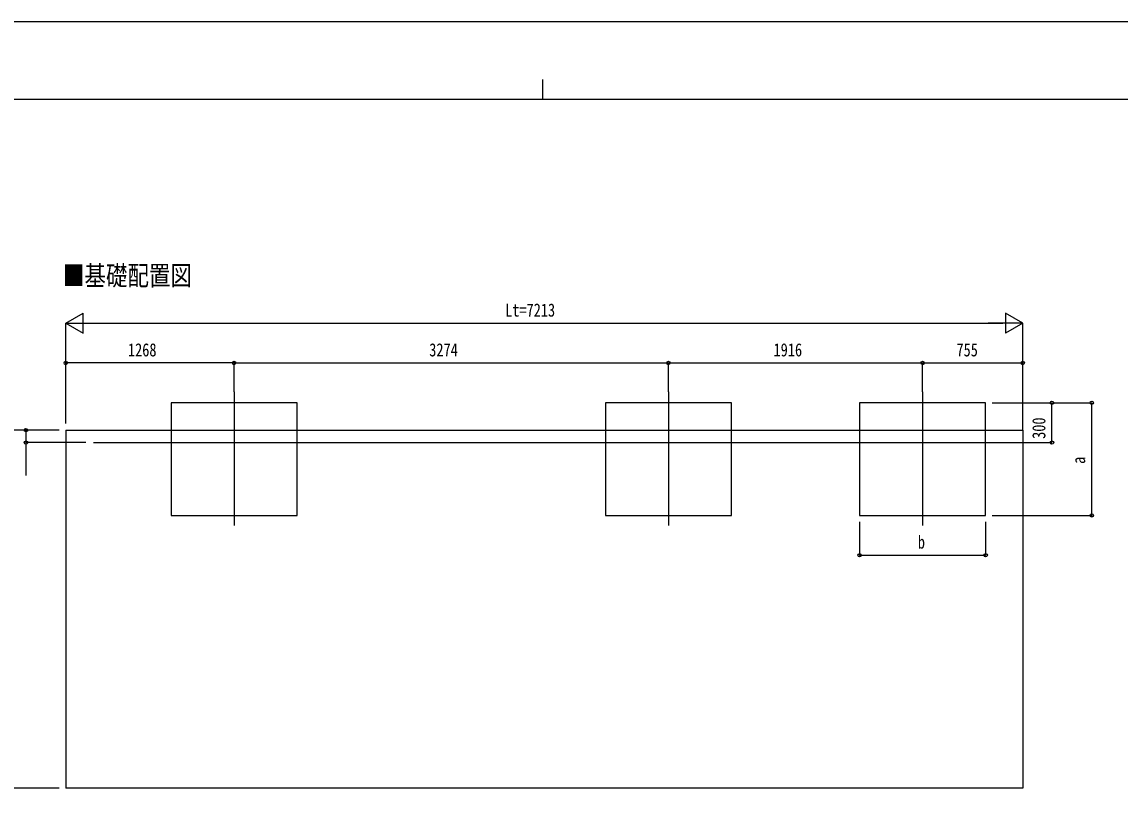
# Model space of a CAD drawing. Units: millimetres, scale not verified. Extents: x -12615 to 12615, y -8910 to 8910.
# Drawn here: x -3938 to 4338, y 3033 to 8910 of the extents above; entities that cross this region are included whole.
import ezdxf
from ezdxf.enums import TextEntityAlignment as Align

# ---------------------------------------------------------------- set-up
doc = ezdxf.new("R2010")
doc.units = ezdxf.units.MM
doc.header["$LTSCALE"] = 50
for name, color, linetype in [('0-2_USER1', 3, 'Continuous'), ('0-3_YKK_12', 2, 'Continuous'), ('0-5_YKK_A1', 4, 'Continuous'), ('0-6_YKK_D', 6, 'Continuous'), ('0-7_YKK_ZWAK', 7, 'Continuous')]:
    doc.layers.add(name, color=color, linetype=linetype)
doc.styles.add('ＭＳ ゴシック', font='')
doc.styles.get('ＭＳ ゴシック').set_extended_font_data('MS Gothic')

msp = doc.modelspace()

# ---------------------------------------------------------------- linework, layer by layer
at = {"layer": '0-3_YKK_12'}
for p, q in [((-2339.72, 6118.92), (-2339.72, 5112.27)), ((934.28, 6118.92), (934.28, 5112.27)), ((2850.28, 6118.92), (2850.28, 5112.27)), ((-3398.4, 5737.66), (3430.28, 5737.66))]:
    msp.add_line(p, q, dxfattribs=at)
at = {"layer": '0-5_YKK_A1'}
for p, q in [((-3607.72, 5831.66), (3605.28, 5831.66)), ((-3607.72, 5831.66), (-3607.72, 3131.66)), ((3605.28, 5831.66), (3605.28, 3131.66)), ((3605.28, 3131.66), (-3607.72, 3131.66))]:
    msp.add_line(p, q, dxfattribs=at)
for points in [[(-2814.52, 5187.66), (-1864.52, 5187.66), (-1864.52, 6037.66), (-2814.52, 6037.66)], [(459.48, 5187.66), (1409.48, 5187.66), (1409.48, 6037.66), (459.48, 6037.66)], [(2375.48, 5187.66), (3325.48, 5187.66), (3325.48, 6037.66), (2375.48, 6037.66)]]:
    msp.add_lwpolyline(points, close=True, dxfattribs=at)
at = {"layer": '0-6_YKK_D'}
for p, q in [((-3607.72, 6637.66), (-3477.82, 6712.66)), ((-3477.82, 6562.66), (-3477.82, 6712.66)), ((3605.28, 6637.66), (3475.37, 6712.66)), ((3475.37, 6712.66), (3475.37, 6562.66)), ((-3607.72, 5881.66), (-3607.72, 6638.66)), ((-3607.72, 6637.66), (-3477.82, 6562.66)), ((-3607.72, 6637.66), (-3347.92, 6637.66)), ((-3457.72, 6637.66), (3455.28, 6637.66)), ((3605.28, 6637.66), (3345.47, 6637.66)), ((3605.28, 6637.66), (3475.37, 6562.66)), ((3605.28, 5832.66), (3605.28, 6638.66)), ((-3607.72, 5882.66), (-3607.72, 6338.66)), ((-2339.72, 6337.66), (-3607.72, 6337.66)), ((-2339.72, 6120.92), (-2339.72, 6338.66)), ((-2339.72, 6119.92), (-2339.72, 6338.66)), ((-2339.72, 6337.66), (934.28, 6337.66)), ((934.28, 6120.92), (934.28, 6338.66)), ((934.28, 6119.92), (934.28, 6338.66)), ((934.28, 6337.66), (2850.28, 6337.66)), ((2850.28, 6119.92), (2850.28, 6338.66)), ((2850.28, 6120.92), (2850.28, 6338.66)), ((2850.28, 6337.66), (3605.28, 6337.66)), ((3605.28, 5833.66), (3605.28, 6338.66)), ((3375.48, 6037.66), (4126.48, 6037.66)), ((3376.48, 6037.66), (3826.48, 6037.66)), ((3825.48, 5737.66), (3825.48, 6037.66)), ((4125.48, 5187.66), (4125.48, 6037.66)), ((-3657.72, 5831.66), (-4208.72, 5831.66)), ((-3657.72, 5831.66), (-3908.72, 5831.66)), ((-3457.03, 5737.66), (-3908.72, 5737.66)), ((3431.28, 5737.66), (3826.48, 5737.66)), ((2375.48, 5140.57), (2375.48, 4886.66)), ((3325.48, 5138.64), (3325.48, 4886.66)), ((3375.48, 5187.66), (4126.48, 5187.66)), ((2375.48, 4887.66), (3325.48, 4887.66)), ((-3657.72, 3131.66), (-4208.72, 3131.66))]:
    msp.add_line(p, q, dxfattribs=at)
msp.add_lwpolyline([(-3907.72, 5831.66), (-3907.72, 5737.66), (-3907.72, 5488.26)], dxfattribs=at)
for centre in [(-3607.72, 6337.66), (-2339.72, 6337.66), (-2339.72, 6337.66), (934.28, 6337.66), (934.28, 6337.66), (2850.28, 6337.66), (2850.28, 6337.66), (3605.28, 6337.66), (3825.48, 6037.66), (4125.48, 6037.66), (-3907.72, 5831.66), (-3907.72, 5737.66), (3825.48, 5737.66), (4125.48, 5187.66), (2375.48, 4887.66), (3325.48, 4887.66)]:
    msp.add_circle(centre, 12.75, dxfattribs=at)
at = {"layer": '0-7_YKK_ZWAK'}
for p, q in [((-14.94, 8475), (-14.94, 8325)), ((11685.06, 8325), (-11714.94, 8325))]:
    msp.add_line(p, q, dxfattribs=at)
msp.add_lwpolyline([(-12615, -8910), (12615, -8910), (12615, 8910), (-12615, 8910)], close=True, dxfattribs=at)

# ---------------------------------------------------------------- texts
at = {"layer": '0-2_USER1', "style": 'ＭＳ ゴシック', "width": 0.8}
msp.add_text('■基礎配置図', height=148.5, dxfattribs=at).set_placement((-3629.32, 6878.16), align=Align.BOTTOM_LEFT)
at = {"layer": '0-6_YKK_D', "style": 'ＭＳ ゴシック', "width": 0.8}
for s, p in [('Lt=7213', (-296.42, 6657.66)), ('1268', (-3139.32, 6357.66)), ('3274', (-868.32, 6357.66)), ('1916', (1726.68, 6357.66)), ('755', (3105.38, 6357.66)), ('b', (2814.48, 4907.66))]:
    msp.add_text(s, height=98.97, dxfattribs=at).set_placement(p, align=Align.BOTTOM_LEFT)
for s, p in [('300', (3805.48, 5765.26)), ('a', (4105.48, 5576.66))]:
    msp.add_text(s, height=98.97, rotation=90, dxfattribs=at).set_placement(p, align=Align.BOTTOM_LEFT)

doc.saveas('drawing.dxf')
